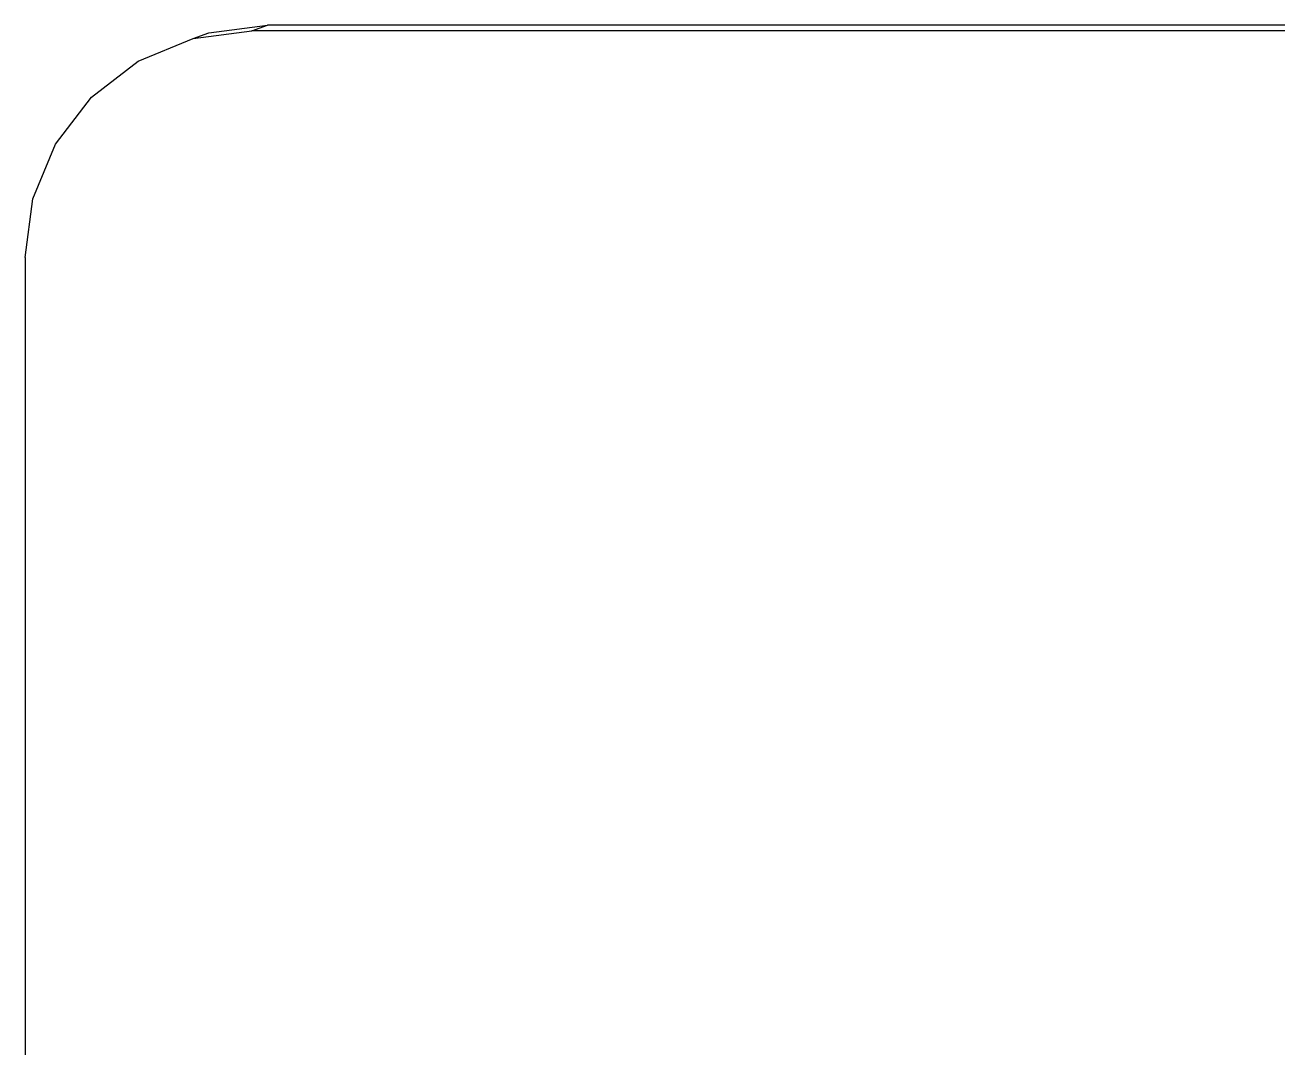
# Model space of a CAD drawing. Extents: x -4.2 to 4.2, y -5.7 to 5.7.
# Drawn here: x -1.5242 to -1.4498, y -0.6014 to -0.5406 of the extents above; entities that cross this region are included whole.
import ezdxf

# ---------------------------------------------------------------- set-up
doc = ezdxf.new("R2010")
doc.units = 0
doc.layers.get('0').update_dxf_attribs({"linetype": 'CONTINUOUS'})

msp = doc.modelspace()

# ---------------------------------------------------------------- linework, layer by layer
for p, q in [((-1.514218, -0.54144), (-1.510734, -0.540981)), ((-1.514218, -0.54144), (-1.513275, -0.541103)), ((-1.513275, -0.541103), (-1.509794, -0.540644)), ((-1.510734, -0.540981), (-1.509794, -0.540644)), ((-0.429243, -0.540981), (-1.510734, -0.540981)), ((-1.437462, -0.540644), (-1.509794, -0.540644)), ((-1.517474, -0.542788), (-1.514218, -0.54144)), ((-1.520262, -0.544927), (-1.517474, -0.542788)), ((-1.522401, -0.547715), (-1.520262, -0.544927)), ((-1.523745, -0.550961), (-1.522401, -0.547715)), ((-1.524204, -0.554444), (-1.523745, -0.550961)), ((-1.524204, -0.554444), (-1.524204, -1.111028))]:
    msp.add_line(p, q)

doc.saveas('drawing.dxf')
